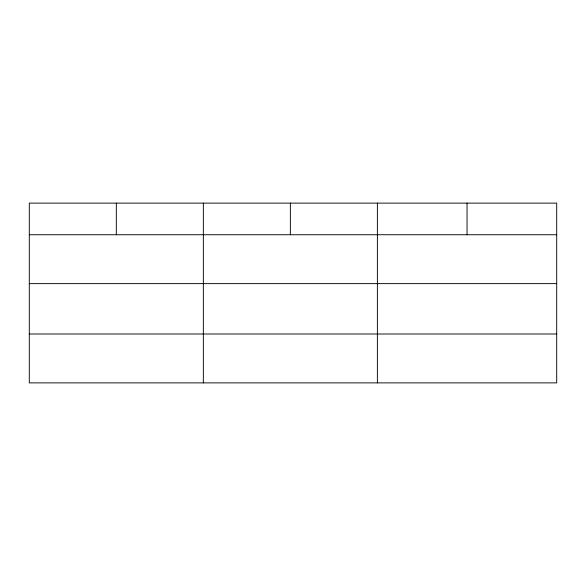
<?xml version="1.0" encoding="UTF-8"?>
<svg xmlns="http://www.w3.org/2000/svg" width="586" height="586" viewBox="0 0 586 586"><rect width="100%" height="100%" fill="white"/><g stroke="black" fill="none" stroke-linecap="round" stroke-linejoin="round"><path stroke-width="0.88" d="M556.7 283.631L556.7 203.115L29.3 203.115L29.3 382.885L556.7 382.885L556.7 283.631L29.3 283.631M29.3 234.744L556.7 234.744M29.3 333.998L556.7 333.998M467.042 203.115L467.042 234.744M377.384 203.115L377.384 382.885M290.363 203.115L290.363 234.744M203.342 203.115L203.342 382.885M116.321 203.115L116.321 234.744"/></g></svg>
